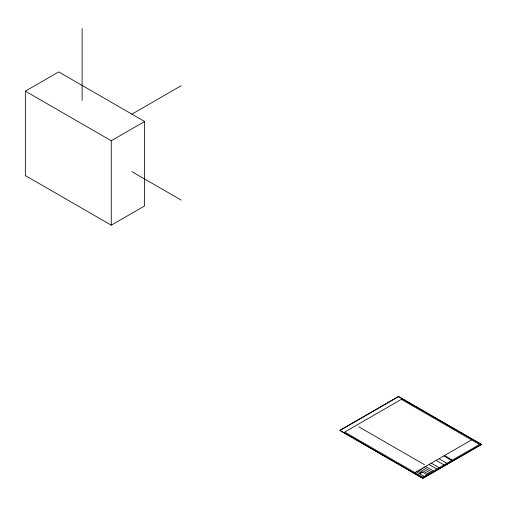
<?xml version="1.0" encoding="UTF-8"?>
<svg xmlns="http://www.w3.org/2000/svg" width="507" height="507" viewBox="0 0 507 507"><rect width="100%" height="100%" fill="white"/><g stroke="black" fill="none" stroke-linecap="round" stroke-linejoin="round"><path stroke-width="0.76" d="M25.35 91.159L58.704 71.899L144.615 121.503L144.615 205.924L111.261 225.178L25.35 175.574L25.35 91.159L111.261 140.756L144.615 121.503M131.972 114.132L181.138 85.746M414.916 472.587L471.548 439.892M446.528 457.504L447.18 457.124M419.606 473.696L422.375 472.099M448.968 458.911L449.627 458.531M131.972 171.689L181.138 200.075M444.74 455.711L452.067 459.944M444.088 456.091L451.414 460.324M439.233 458.892L446.559 463.125M436.4 460.527L443.726 464.761M431.552 463.328L438.878 467.562M429.264 464.646L436.59 468.88M358.766 426.761L424.498 464.71M425.836 466.63L433.162 470.857M424.15 467.6L431.482 471.827M422.47 468.569L429.797 472.803M420.785 469.545L428.111 473.772M419.371 470.363L426.698 474.59M417.983 471.161L420.987 472.898M416.596 471.96L423.922 476.193M111.261 140.756L111.261 225.178M82.121 28.582L82.121 100.335M398.477 396.449L339.665 430.405L422.838 478.418L481.65 444.462L398.477 396.449M398.477 396.677L340.058 430.405L422.838 478.19L481.257 444.462L398.477 396.677M401.348 399.364L344.716 432.059L422.838 477.163L479.47 444.462L401.348 399.364"/></g></svg>
